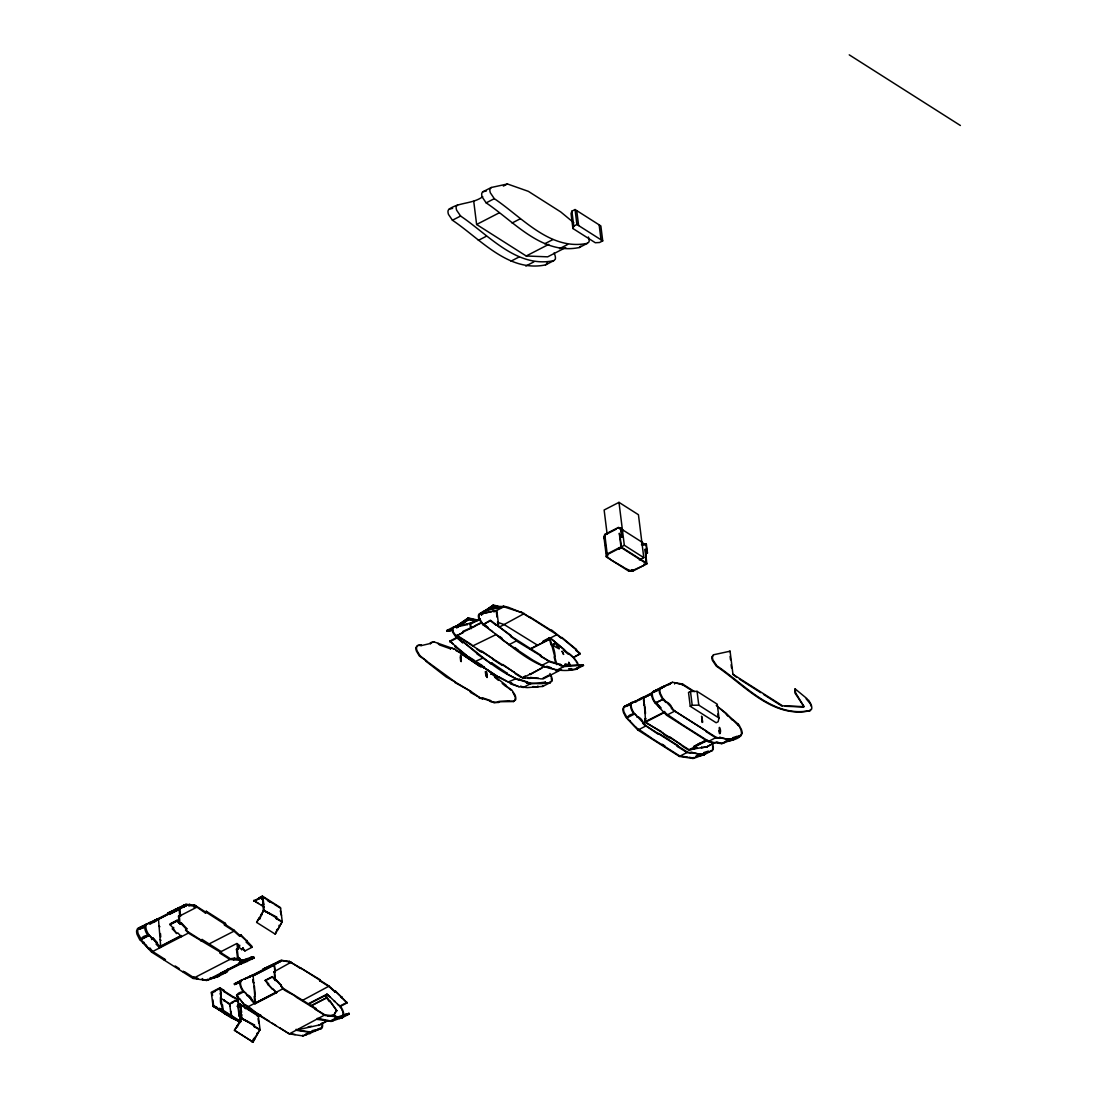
<?xml version="1.0" encoding="UTF-8"?>
<svg xmlns="http://www.w3.org/2000/svg" width="1097" height="1097" viewBox="0 0 1097 1097"><rect width="100%" height="100%" fill="white"/><g stroke="black" fill="none" stroke-linecap="round" stroke-linejoin="round"><path stroke-width="1.5" d="M651.303 737.897L638.523 729.19M677.919 745.507L677.411 746.44L677.919 745.507L658.803 733.358L658.296 734.291L645.502 725.597M679.358 722.786L680.03 723.101L667.237 714.394M706.043 731.013L706.715 731.342L674.216 710.801M196.171 906.067L196.528 907.329L194.046 906.904L193.634 905.628L196.171 906.067L205.262 911.84L206.373 911.264L206.524 912.443L233.935 930.064L233.935 931.134L239.681 936.317L240.846 934.713L239.681 936.317M241.793 949.687L242.944 948.082L241.793 949.687L238.598 946.807L239.749 945.216M240.846 934.713L251.953 946.313L251.912 947.342L244.933 950.934L242.944 948.082M251.912 947.342L246.112 942.117L247.278 940.513M335.476 991.016L334.859 991.866L335.476 991.016L347.091 1002.891L340.111 1006.498L327.029 994.143L308.188 1003.837M334.311 1001.547L334.914 1001.246M337.506 1004.427L340.125 1005.949A7.679 3.565 62.7 0 1 343.759 1015.178M347.091 1002.891L341.318 997.118M341.29 997.667L341.907 996.816M731.973 719.906L726.159 713.256L719.769 708.333M732.563 719.605L739.323 726.557M737.774 725.131L738.391 724.281L739.172 725.186L741.599 730.012A8.077 3.744 62.7 0 1 742.052 733.55C739.268 740.694 727.489 740.256 721.689 743.67L708.114 741.627L666.633 715.271L655.307 703.287A7.761 3.593 62.7 0 1 651.865 696.252A7.761 3.593 62.7 0 1 653.113 691.631L661.299 687.421L659.256 690.15A8.145 3.771 62.7 0 0 659.722 693.661L662.108 698.46L665.742 702.395C666.674 700.147 673.585 707.455 671.364 708.347L674.216 711.363M628.787 570.166L628.828 571.208L633.065 570.975L646.846 563.872L645.214 549.062L646.106 564.256L645.571 563.337M633.065 570.975L632.75 569.946L630.158 570.509M143.09 943.105L144.201 942.529C135.329 938.017 150.865 931.079 151.756 939.526L153.018 938.045L157.337 942.611L156.076 944.106L159.668 947.89L159.655 946.834M164.207 959.025L164.358 960.19L165.469 959.628L152.675 951.497L149.891 948M152.867 938.95L153.018 938.031L157.186 943.53M159.518 946.725L181.252 935.522L181.389 936.701L177.81 932.903L176.699 933.478L172.366 928.912L173.491 928.336L170.062 924.702L170.213 923.784L177.193 920.191C177.673 924.538 182.938 923.372 180.045 923.221M179.908 924.127L177.193 920.191M260.551 1015.027L260.03 1015.959L260.551 1015.027C255.176 1013.491 248.347 1004.921 244.384 1004.811L239.352 998.558C231.042 994.54 246.043 987.615 246.907 995.569C247.812 993.416 253.393 999.312 251.24 1000.135L254.819 1003.933L276.965 992.456M244.384 1004.811L239.352 998.558M247.497 995.253L251.83 999.833M272.961 988.946L276.554 992.73L268.052 984.667L265.296 980.252L272.275 976.645L275.141 979.676M275.059 980.169L272.275 976.645M630.035 720.798L630.035 720.798C621.876 717.177 635.903 709.951 637.028 717.205C637.96 714.942 644.871 722.251 642.65 723.142L645.502 726.173M635.149 726.557L629.527 720.619M658.749 706.002L655.979 702.491L662.876 699.379M663.781 712.255L664.453 711.459L667.237 714.97M148.781 948.576L144.365 943.379M172.366 928.912L173.641 927.418L173.491 928.336M176.699 933.478L173.6 929.145M181.389 935.645L159.614 947.287M220.14 952.196L220.278 953.375L221.402 952.799L188.382 933.094L185.516 930.078L186.792 928.611L181.17 922.646M188.3 932.477L185.667 929.173L186.792 928.611M268.052 984.667L268.724 983.886L265.296 980.252M272.371 989.247L268.121 984.187M317.952 1018.469L331.596 1021.115L331.321 1020.429L338.301 1016.837L346.433 1014.053L346.748 1014.725L338.589 1017.522L334.804 1016.96L335.175 1015.973L324.931 1014.862L296.327 997.255C293.187 993.471 280.571 990.522 281.353 985.339L275.731 979.374M280.681 986.107L281.353 985.339M718.988 718.014L718.137 721.744L716.163 722.758L690.246 706.276L688.518 692.454L690.493 691.453L697.061 691.357L717.26 704.192L718.988 718.014L698.789 705.165L692.207 705.261L690.246 706.276M571.894 211.173L571.043 213.558L572.908 228.505L595.314 242.739L599.552 242.506L602.719 240.874L600.854 225.941L575.061 209.541L571.894 211.173L573.758 226.119L572.908 228.505M622.835 530.084L618.543 527.342L604.762 534.445L603.912 536.831L606.422 556.974L628.828 571.208M604.269 536.666L604.721 537.475L603.994 537.461L604.927 536.063M605.283 535.885L604.831 535.075L616.199 529.22M606.627 555.548L607.436 556.193L606.627 555.548L606.339 556.344L612.14 560.608L623.699 567.272M646.023 563.639L646.777 563.255L620.971 546.855L620.765 548.157L619.078 549.021L618.543 548.102L607.19 553.958L607.436 556.193M606.422 556.974L607.272 554.575L604.762 534.445M330.403 997.187L327.029 994.143L326.22 996.241L336.957 1010.954L330.074 1000.917L329.306 1001.588L325.617 996.542L326.426 994.444M218.646 975.466L217.316 976.947L226.53 972.189A7.679 3.565 62.7 0 0 227.984 968.733M219.757 974.89L218.44 976.371L206.606 980.457L193.031 978.428L151.564 952.073L139.442 939.169L137.056 934.37A8.145 3.771 62.7 0 1 136.604 930.846L137.482 928.693L147.259 923.674A7.761 3.593 62.7 0 0 145.997 928.295A7.761 3.593 62.7 0 0 149.439 935.33L160.779 947.314L158.421 918.546L146.148 924.25A7.761 3.593 62.7 0 0 144.886 928.871A7.761 3.593 62.7 0 0 148.328 935.906M705.001 753.474L703.684 754.942L711.857 750.732A7.679 3.565 62.7 0 0 712.433 743.656L706.578 746.975M705.604 753.173L704.274 754.64L692.975 758.466L679.4 756.423L637.919 730.067L625.811 717.164L623.425 712.364A8.145 3.771 62.7 0 1 622.959 708.854L623.85 706.701L628.307 705.426M580.848 246.085L579.23 247.538C542.055 255.231 514.109 221.594 486.149 202.863L482.214 197.049A6.321 2.934 62.7 0 1 481.761 193.442L482.474 192.002L491.264 187.491L507.458 183.981L528.329 191.331L560.704 211.913L573.731 222.677M577.173 668.676L577.529 667.908M578.133 667.607L575.911 669.362C538.75 677.055 510.791 643.418 482.831 624.687L478.909 618.873A6.321 2.934 62.7 0 1 478.443 615.266L479.17 613.826L483.681 612.51L483.983 613.196L481.432 614.951L480.747 613.717L493.362 605.091L502.33 607.121M811.026 709.402L810.121 710.65M326.467 994.718L326.632 997.927L310.492 1006.251M327.468 1020.594L318.487 1025.489L327.29 1020.95M333.57 1015.383L336.532 1010.364L334.16 1015.068L328.689 1016.275M276.389 918.175L282.107 921.809L275.265 934.164L256.629 922.399L258.906 918.285L259.838 918.806L263.472 910.044L276.938 917.188L275.909 917.942M263.952 910.277L256.629 922.399M276.307 931.202L275.265 934.164M254.161 1026.079L259.893 1029.726L253.037 1042.081L234.415 1030.316L239.914 1022.582L238.981 1022.075L241.258 1017.961L254.71 1025.092L253.695 1025.86M234.415 1030.316L241.738 1018.181M253.572 1038.914C248.512 1046.757 257.425 1037.351 254.381 1037.447M252.571 1041.848L259.893 1029.726M216.644 1008.006L217.014 1007.348L213.613 1005.661L213.229 1006.306L222.143 1010.543L240.298 1022.075L240.654 1021.417L234.251 1018.304L234.347 1019.25L234.251 1018.304M218.605 1008.938L218.947 1009.939M219.167 1009.13L219.537 1008.472L222.499 1009.884L240.874 1021.526L240.202 1016.124L239.146 1016.137L237.761 1005.017L238.817 1005.003L237.761 1005.017M224.103 990.44L223.582 991.373L224.103 990.44L219.949 987.807L211.31 992.264L213.079 1006.402L230.384 1016.713M212.887 999.833L213.668 1006.086L225.502 1014.3L231.385 1017.838L231.741 1017.18M233.894 1018.962L240.408 1021.238L238.214 1005.318M543.399 641.745L542.7 641.306L543.125 641.91L550.173 637.7M417.271 645.722L416.545 647.161A6.321 2.934 62.7 0 0 417.011 650.768L420 655.732L426.733 661.08L419.397 656.047L416.421 651.07A6.321 2.934 62.7 0 1 415.955 647.463L417.902 645.42L421.193 644.707L421.495 645.393L417.902 645.42M453.61 627.004L452.883 628.444A6.321 2.934 62.7 0 0 453.349 632.05L457.271 637.864C485.231 656.596 513.177 690.232 550.351 682.526L542.796 686.434L527.15 687.6L518.991 686.722L511.188 684.117L511.6 683.143L511.188 684.117M713.256 655.005L712.529 656.445A6.321 2.934 62.7 0 0 712.995 660.051L716.931 665.865C744.877 684.597 772.837 718.233 810.011 710.541L809.408 710.842C772.247 718.535 744.287 684.912 716.327 666.181L712.406 660.367A6.321 2.934 62.7 0 1 711.939 656.746L713.886 654.703L730.081 651.193L732.961 674.312L782.545 705.824L804.019 706.66L795.613 692.824L795.119 688.861L795.023 693.126L804.019 706.66M692.975 758.466L701.148 754.242L687.572 752.213L646.092 725.857L634.752 713.873A7.761 3.593 62.7 0 1 631.31 706.838A7.761 3.593 62.7 0 1 632.571 702.217L624.399 706.427L623.549 708.539A8.145 3.771 62.7 0 0 624.015 712.063L627.182 717.781M694.428 691.549L682.608 684.034L672.461 682.279L660.696 687.723L659.859 689.835A8.145 3.771 62.7 0 0 660.312 693.359L662.698 698.158L674.82 711.062L716.286 737.417L729.862 739.447L740.571 735.936M476.317 620.943L468.954 619.27L457.051 627.511L455.776 626.579L468.392 617.954L478.854 620.312M455.776 626.579L468.392 617.954M456.462 627.813L468.954 619.27M480.747 613.717L493.362 605.091M490.688 608.547L493.924 606.408L498.34 607.409M489.961 609.15L493.924 606.408M547.28 262.471A6.692 3.099 62.7 0 1 547.129 263.458L545.511 264.912C508.336 272.605 480.39 238.968 452.43 220.236L448.495 214.422A6.321 2.934 62.7 0 1 448.042 210.816L448.755 209.376C458.985 202.054 472.574 204.138 482.762 196.706M503.372 186.092L507.458 183.981M452.43 220.236L460.589 216.04C488.549 234.772 516.495 268.395 553.67 260.702L555.288 259.262A6.692 3.099 62.7 0 0 554.657 254.381L554.026 252.996M486.149 202.863L494.308 198.667C522.254 217.398 550.214 251.021 587.389 243.328L589.007 241.889A6.692 3.099 62.7 0 0 588.376 237.007M473.739 201.354L476.619 224.487L499.176 212.859M478.347 240.38L486.506 236.17M512.066 223.006L520.225 218.797M573.758 226.119L576.912 224.487L602.719 240.874M511.024 261.141L519.183 256.945M544.743 243.767L552.902 239.571M476.619 224.487L526.203 255.985L548.761 244.37M525.792 266.05L533.951 261.84M559.511 248.676L567.656 244.466M565.723 247.538L547.677 256.835L526.203 255.985M545.511 264.912L553.67 260.702M579.23 247.538L587.389 243.328M639.332 559.95L643.788 557.66L638.44 514.726L618.982 502.357L604.132 510.009L607.135 534.116M617.872 528.356L619.668 527.959L618.255 528.014M619.215 527.671L619.311 528.452L621.025 528.082L622.122 536.858L620.408 537.215L619.284 533.265L621.053 547.485L646.846 563.872M621.025 528.082L619.311 528.452M603.994 537.461L604.982 540.3M620.408 537.215L622.122 536.858M446.671 630.597L449.962 629.884L450.264 630.569L446.973 631.282L446.671 630.597L454.24 626.702L470.421 623.178L471.23 628.677M500.863 606.518L500.575 607.519L500.863 606.518C493.828 608.712 483.791 608.643 479.032 614.964A6.321 2.934 62.7 0 0 479.499 618.571L482.488 623.535L488.604 628.608M446.973 631.282L452.554 628.403M480.39 613.223L480.692 613.909L487.671 610.316L501.164 607.203M449.372 630.185L450.264 630.569M483.983 613.196L491.401 611.756M481.432 614.951L481.336 613.401M430.806 642.623L430.518 643.61L430.806 642.623L434.097 641.91L454.967 649.246L481.117 667.127L481.624 666.194L499.121 677.507L511.778 683.815M434.097 641.91L430.216 642.924M467.445 624.577L467.144 623.891L467.445 624.577L457.833 626.661L457.531 625.976M469.831 623.494L479.979 618.639M493.006 611.413L496.831 610.398L498.71 626.414M480.225 619.325L470.078 624.179L470.448 627.388M493.911 611.893L503.797 606.806L521.157 612.414L508.185 607.231L503.55 606.12L500.259 606.833M619.874 547.595L624.33 545.291L643.788 557.66M620.683 547.526L621.423 547.142L619.942 535.254M607.272 554.575L621.053 547.485M606.929 556.042L606.545 552.888M438.128 643.322L438.306 643.994M463.414 632.325L456.736 635.766L463.414 632.325L462.879 631.419L482.296 622.602M475.536 625.413L480.884 622.671M462.961 632.037L475.604 626.044M499.121 677.507L469.242 657.693L449.688 641.169L456.654 637.576L462.481 642.664L463.044 641.772L462.481 642.664M483.434 624.385L490.373 620.203L511.12 636.123M449.715 641.759L457.271 637.864M482.831 624.687L490.4 620.792L496.242 625.331M641.457 544.702L646.366 544.194L647.463 552.957L645.749 553.313L647.463 552.957M643.678 544.756C642.801 542.658 643.39 546.1 645.009 544.057M641.471 541.918L644.652 544.551L646.366 544.194M450.922 647.833L450.51 648.807L450.922 647.833L454.967 649.246M520.979 611.742L556.878 634.669L542.782 641.923M426.116 660.805L455.447 682.183L446.273 677.027L426.143 661.395M496.173 624.714L511.092 635.533M454.967 646.599L455.488 645.68L454.967 646.599L469.242 657.693M521.157 612.414L530.221 617.721M499.848 626.84L524.421 613.47M460.685 652.893L455.803 650.466M495.858 634.683L472.629 645.982M530.153 617.104L551.764 630.72M460.767 653.51L479.718 666.236M629.335 570.275L624.454 567.862M632.983 570.358L644.419 565.12L643.884 564.215M643.966 564.832L645.653 563.968M469.214 657.117L474.425 660.394M476.784 653.222L463.044 641.772M544.907 666.743L532.84 660.133L502.961 640.333L495.117 633.668M477.003 649.342L481.295 652.071L481.816 651.138L493.335 659.036L492.663 658.721M483.201 658.008L475.577 661.285L482.707 665.824M508.761 644.83L516.317 640.936L540.999 655.937M551.681 630.103L561.157 637.631M491.703 662.835L491.182 663.767L491.703 662.835L507.28 673.311L506.608 672.996M510.503 635.849L540.931 655.307M544.016 640.634L549.83 637.631L556.796 664.645M529.947 648.985L549.926 639.057L530.372 649.136M492.745 659.338L502.261 665.399L502.783 664.467L514.301 672.365L513.629 672.05M491.703 673.421L491.113 674.298L491.703 673.421L487.342 669.828M549.652 638.536L549.24 637.933L551.051 644.981C553.039 643.61 556.59 657.377 554.136 656.966L555.781 663.356M552.778 645.475L559.209 648.875L559.017 647.34L556.865 645.968L556.522 643.157M454.857 682.485L470.874 691.412L479.526 697.486L483.009 698.638M499.053 676.89L506.745 681.1M572.195 656.102L568.932 653.401L568.342 654.278L563.94 650.644L564.53 649.767L551.037 638.619M470.352 692.33L479.526 697.486M515.864 678.769L508.172 682.005L511.6 683.143M541.424 665.591L548.994 661.697L563.529 665.92L579.134 664.741L578.805 665.728L579.134 664.741M498.107 701.737L498.381 702.423L498.107 701.737L513.423 701.559L515.645 699.804A6.692 3.099 62.7 0 0 515.014 694.922L511.764 689.986L505.84 685.913L511.175 690.301M525.189 675.971L522.295 678.124L541.781 668.169M561.746 637.33L576.487 649.506L575.898 650.384L580.258 653.977L573.292 657.569L549.83 637.631M519.169 679.249L518.758 680.222L519.169 679.249L526.971 681.84L526.56 682.814L526.971 681.84M540.327 655.622L548.857 661.038L560.69 664.467L560.279 665.44L560.69 664.467M575.898 650.384L576.487 649.506M541.548 667.538L544.743 666.647M529.645 673.668L530.18 674.586L542 667.826M524.873 678.22L525.216 677.233M573.292 657.569L580.244 653.414L576.981 650.713M482.241 698.268L494.294 702.395L498.97 702.121M490.044 700.86L490.825 701.23M560.594 669.54L561.458 669.924L556.782 670.198L552.531 668.663M490.222 701.545L494.294 702.395M523.063 687.572L530.633 683.664M556.193 670.5L563.762 666.606L579.408 665.426M542.892 678.248L548.829 675.19M556.261 671.35L559.237 669.828M561.458 669.527L543.138 678.933L539.902 678.81M508.487 701.134L514.027 701.257M545.086 683.102L545.415 682.115L545.086 683.102L549.762 682.841L551.969 681.086A6.692 3.099 62.7 0 0 551.352 676.205L549.94 673.489M571.839 669.321L570.975 668.937L571.249 669.636L577.214 668.855M575.911 669.362L583.481 665.468L583.206 664.782L576.24 668.361L576.515 669.06M178.948 907.507L179.62 909.194L168.513 914.308L167.868 913.047L184.159 905.107L184.79 906.369L183.679 906.945L183.048 905.683L184.159 905.107M141.019 927.047L142.13 926.485L142.775 927.747L141.65 928.309L145.366 926.54M149.123 922.879L150.234 922.303L150.865 923.564L156.021 921.192L155.39 919.93L154.279 920.493L157.31 919.108L157.584 919.807L179.318 908.604L179.03 907.918L174.889 909.879M149.206 923.29L150.604 923.4M151.715 921.987L186.024 904.312L194.745 905.052L195.156 906.328L194.046 906.904M157.351 919.684L179.085 908.481L179.661 915.488L180.525 916.105L178.537 916.064L179.661 915.488M141.335 939.498L138.181 933.794A8.145 3.771 62.7 0 1 137.715 930.27L138.606 928.117L139.785 929.104L145.38 926.225M153.402 921.96L156.185 920.52M149.754 924.14L150.865 923.564M175.493 910.716L186.6 905.587L186.024 904.312L183.048 905.683M169.377 914.432L178.496 909.852M186.6 905.587L179.318 908.604M186.312 904.998L195.156 906.328M193.634 905.628L194.745 905.052M178.674 916.53L196.528 907.329M141.417 939.018L148.41 935.412M170.131 924.223L177.124 920.616M140.224 940.074L149.439 935.33M170.062 924.702L177.042 921.11M179.977 923.647L181.087 923.071M196.322 906.725L205.4 913.019L206.524 912.443M149.823 948.466L148.712 949.042L145.49 944.558M729.08 651.591L730.081 651.193M640.113 698.775L640.456 699.447L640.113 698.775L643.733 697.075L645.68 722.141L689.135 749.758L707.579 746.632L701.394 747.88L701.696 746.892M635.561 701.285L636.438 701.669M637.549 700.27L672.461 682.279M625.331 706.797L640.703 698.46M657.021 690.63L656.692 689.958L653.716 691.329L654.045 692.001L659.64 689.122M664.604 686.722L663.671 686.352L669.814 684.322L669.472 683.65L669.814 684.322M651.879 693.469L643.185 697.953L652.345 693.798M652.125 693.592L643.432 698.076L643.144 697.39L644.227 705.289M151.564 952.073L188.382 933.094L188.231 931.929L201.025 940.06L201.176 941.226M674.998 682.718L674.628 683.719L674.998 682.718L680.291 684.281L679.468 683.897M264.158 907.054L253.709 900.527L259.687 898.635L259.153 897.716L262.348 896.071L280.503 907.603L282.258 921.741L275.95 918.408L282.258 921.741M253.791 901.144L256.835 900.102M256.767 899.471L262.43 896.688L268.148 900.335L267.476 900.006M261.826 897.003L262.114 899.307L263.17 899.279L263.787 904.243L262.731 904.257L263.787 904.243M262.114 899.307L263.17 899.279M682.169 685.008L682.608 684.034M253.709 900.527L258.522 903.475M643.761 704.96L644.817 704.973M224.515 925.155L225.625 924.593L225.488 923.413L224.378 923.989L224.515 925.155L233.976 931.175L208.649 944.16M626.579 718.082L634.752 713.873M655.307 703.287L663.479 699.077M201.025 940.06L202.136 939.485L221.251 951.62L221.402 952.799M274.181 904.285L280.585 908.234M263.513 910.51L269.835 913.842L263.513 910.51L262.731 904.257M732.961 674.312L736.608 677.315M645.009 721.826L664.371 711.953M663.918 712.748L645.077 722.443L661.34 731.521M280.27 910.839L281.49 915.488M637.919 730.067L646.092 725.857M666.633 715.271L674.82 711.062M221.004 951.648L236.938 943.434L237.569 948.672L238.419 949.22L236.458 949.234L237.569 948.672M238.598 946.807L239.708 946.231L237.679 944.407M193.031 978.428L229.849 959.45L240.75 960.341L240.325 959.08L234.333 958.188L229.78 958.833M196.829 978.99L196.39 977.701L196.829 978.99L197.94 978.414L194.155 977.852L184.584 971.764L183.473 972.34L183.322 971.174M221.292 973.053L240.12 963.344L239.489 958.024L238.364 958.6L237.309 949.796M663.671 734.263L669.348 737.87L669.856 736.937L681.374 744.836L680.702 744.52M240.325 959.08L239.215 959.642L242.944 960.19L251.515 957.16L252.118 958.421L250.994 958.997L250.39 957.722L251.515 957.16M702.286 721.867L701.586 716.204L702.738 722.155M202.822 979.895L202.397 978.606L202.822 979.895L207.731 979.882L207.443 979.196M240.75 960.341L239.64 960.917L243.424 961.479L252.118 958.421M238.693 963.097L242.944 960.19L243.424 961.479L206.606 980.457M209.746 979.429L210.871 978.853L210.267 977.578M250.747 958.134L253.53 956.694L254.134 957.969L243.945 962.837L241.162 963.742L240.558 962.467M241.162 963.742L242.272 963.166L218.454 975.055L221.663 973.793L221.059 972.518M726.132 713.804L727.681 716.039M215.3 977.4L214.176 977.976L213.572 976.7M680.716 723.65L708.703 741.325L711.898 742.203M687.449 756.985L679.989 756.121L650.631 737.582M211.392 992.881L215.039 991.537M214.587 991.235L220.031 988.438L238.186 999.97L235.581 1001.314L235.046 1000.395L229.547 1004.427L223.747 1000.162M699.625 743.163L694.031 746.577M704.589 741.024L693.633 746.536L694.291 747.167M719.989 733.111C717.315 720.51 722.786 732.535 719.385 733.413L719.042 730.588M212.722 995.171L212.132 995.473M693.647 746.906L704.631 741.119M240.942 981.692L234.648 984.558L234.305 983.886L241.889 979.978A7.761 3.593 62.7 0 0 240.627 984.599A7.761 3.593 62.7 0 0 244.069 991.633L255.409 1003.618L253.05 974.835L249.43 976.536L249.773 977.208M263.033 969.09L266.009 967.719L265.748 968.692L265.405 968.02L270.561 965.648L270.904 966.32L263.362 969.762L263.033 969.09L281.175 960.355L289.375 961.356L289.005 962.343L291.487 962.768L301.085 968.198L329.086 986.093L334.887 991.318M682.073 745.96L688.546 750.06L707.661 740.269M245.467 978.743L281.175 960.355L289.594 962.028M234.648 984.558L240.243 981.678M263.362 969.762L281.463 961.041L252.749 975.836L252.461 975.151M245.207 979.278L244.274 978.908L250.363 976.906L250.02 976.234L241.299 980.279A7.761 3.593 62.7 0 0 240.037 984.914A7.761 3.593 62.7 0 0 243.479 991.935M252.502 975.713L274.236 964.524L275.278 971.846L274.223 971.832L275.278 971.846M252.968 976.042L274.703 964.853M679.4 756.423L687.572 752.213M708.114 741.627L716.286 737.417M694.716 748.812L689.931 749.827M220.058 993.772C222.348 991.976 218.221 1005.469 222.499 1004.866L223.171 1010.282L219.537 1008.472L222.718 1009.994L221.443 1004.893M719.838 737.307L719.481 738.295L719.838 737.307L729.272 739.762L733.002 738.418L732.686 737.746L732.412 738.734M289.375 961.356L300.496 968.5M706.441 747.03L716.917 741.764M273.633 971.969L291.322 962.096M252.831 979.69L253.078 982.72L254.134 982.734M718.494 742.792L717.671 742.408L722.279 743.355L725.419 742.326L724.5 741.956M809.408 710.842L811.629 709.087A6.692 3.099 62.7 0 0 810.998 704.219L808.695 700.297L806.185 698.789L809.778 703.136M696.074 756.025L700.27 753.858L700.544 754.558L711.857 750.732M726.187 740.502L728.984 739.063L729.272 739.762M695.786 756.752L696.115 757.424L695.786 756.752L700.215 755.298L700.544 755.97L700.805 754.997L703.959 753.954L704.274 754.64M721.689 743.67L729.862 739.447M223.829 1000.793L224.337 999.861M703.684 753.529L703.959 752.542L708.388 751.088L708.114 752.076M734.071 738.446L739.652 735.566L740.544 735.991L741.462 733.852A8.077 3.744 62.7 0 0 740.996 730.314M729.848 740.873L728.929 740.502L732.988 739.844A7.679 3.565 62.7 0 0 733.989 739.021M736.512 736.594L737.431 736.965L737.115 736.293L732.686 737.746M233.359 997.022L238.104 999.353L238.817 1005.003M236.499 995.541L244.069 991.633M265.213 980.745L272.193 977.139M300.413 967.883L320.118 979.717L319.611 980.649L320.118 979.717M254.545 1000.533L254.202 996.364L255.258 996.378M237.994 1005.085L240.12 1003.988L258.275 1015.52L260.044 1029.658L253.722 1026.326L260.044 1029.658M237.007 1006.251L240.202 1004.605L258.357 1016.151L257.301 1016.165M225.447 1013.834L224.94 1013.875M239.612 1004.907L239.9 1007.211L240.942 1007.197L241.559 1012.161L240.517 1012.174L241.559 1012.161M239.9 1007.211L240.942 1007.197M254.765 1003.33L276.499 992.127M240.202 1016.124L239.146 1016.137M241.299 1018.427L247.607 1021.76L241.299 1018.427L240.517 1012.174M280.75 985.641L283.465 988.507L315.95 1008.472L315.442 1009.405L315.95 1008.472M258.056 1018.756L258.81 1023.117M302.333 1000.478L329.086 986.093M308.175 1004.386L327.002 994.691M310.684 1005.88L326.824 997.571M260.03 1015.959L289.306 1033.881L302.882 1035.911L306.022 1034.882L305.706 1034.21M347.118 1002.356L339.535 1006.251A7.679 3.565 62.7 0 1 341.085 1008.376M315.442 1009.405L325.014 1015.493L335.394 1016.645M335.175 1015.973L338.589 1017.522L331.006 1021.43L317.431 1019.401L317.294 1018.345M332.748 1020.073L333.077 1020.745M322.189 1022.678A7.679 3.565 62.7 0 1 321.174 1028.492L310.465 1032.016L302.882 1035.911L302.607 1035.225M306.022 1034.882L321.174 1028.492M345.829 1014.355L348.969 1013.326L349.299 1014.012L346.158 1015.04L346.433 1014.053M339.302 1017.92L339.617 1018.592M314.661 1031.002L320.255 1028.122L320.571 1028.808L312.206 1030.659L312.522 1031.331L309.861 1032.318L296.286 1030.289L296.163 1029.233M348.969 1013.326L341.99 1016.919L342.305 1017.605L331.006 1021.43M349.299 1014.012L341.716 1017.906A7.679 3.565 62.7 0 0 343.004 1016.371M491.264 187.491L489.906 189.233A6.321 2.934 62.7 0 0 490.373 192.853L494.308 198.667M457.545 204.865L456.187 206.606A6.321 2.934 62.7 0 0 456.654 210.226L460.589 216.04M454.24 626.702L452.293 628.746A6.321 2.934 62.7 0 0 452.746 632.352L456.681 638.166M167.868 913.047L173.6 910.469M139.154 927.843L142.13 926.485M147.341 924.085L150.316 922.714M138.044 928.419L146.23 924.661M653.113 691.631L664.878 686.187M139.785 929.104L144.256 927.116M654.045 692.001L659.599 689.437M624.399 706.427L636.15 700.983M641.046 699.146L635.3 701.819L634.957 701.148L635.89 701.518M630.912 704.219L628.307 705.426L627.978 704.754M234.305 983.886L241.902 980.416M736.841 737.28L739.981 736.238M250.39 957.722L253.53 956.694M250.994 958.997L254.134 957.969M219.565 974.479L226.53 972.189M513.423 701.559L515.042 700.105A6.692 3.099 62.7 0 0 515.151 697.939M317.431 1019.401L320.543 1018.702M331.431 1016.275L334.544 1015.575M318.665 1025.119L296.889 1029.973L310.465 1032.016M500.575 607.519L503.797 606.806L503.55 606.12M483.105 191.701L486.355 191.001M449.386 209.074L452.636 208.375M480.692 613.909L493.595 611.111L493.293 610.426M456.928 626.291L453.651 627.004L453.952 627.69M449.674 630.871L452.883 630.172M420.905 645.694L431.107 643.308M327.66 1016.261L334.16 1015.068M308.147 1026.847L311.397 1026.257M704.877 741.709L704.233 741.078M694.428 748.127L697.335 747.633M578.53 665.043L583.206 664.782M578.805 665.728L583.481 665.468M568.603 668.813L571.564 668.635M545.415 682.115L530.043 683.98L526.56 682.814M532.799 686.571L537.53 687.01M498.696 701.436L509.077 700.832M493.705 702.697L498.381 702.423M630.268 570.714L631.666 571.057L631.625 570.015M605.215 535.254L604.557 535.857M606.984 555.37L607.724 555.397M785.246 706.262L803.415 706.962M292.282 1034.101L295.271 1034.54M706.125 731.644L715.697 737.733L719.481 738.295M677.411 746.44L686.969 752.528L690.767 753.091L691.124 752.103L700.544 754.558M492.772 605.393L500.232 607.08M493.335 606.71L497.75 607.711M467.802 618.255L476.756 620.285M468.364 619.572L474.247 620.916M560.279 665.44L563.762 666.606L563.529 665.92M546.882 666.29L551.572 667.84M546.292 666.592L550.968 668.155M506.691 673.613L518.758 680.222M520.554 686.119L522.844 686.873M512.573 683.966L518.991 686.722M482.831 697.966L490.633 700.558M478.936 697.788L482.419 698.954M497.956 622.397L504.209 624.604L537.146 644.954M439.307 644.871L450.51 648.807M282.107 921.809L277.541 930.05L276.609 929.543M261.196 914.158L262.128 914.679M278.899 925.402L279.351 925.703M256.671 1033.319L257.151 1033.539M231.385 1017.838L240.298 1022.075M240.874 1021.526L236.87 1020.375M849.243 54.85L960.396 125.497M622.383 529.686L641.841 542.041M620.052 528.877L622.918 530.701M641.553 542.549L644.419 544.373M620.765 548.157L620.23 547.238M619.078 549.021L618.543 548.102M739.447 679.125L760.701 692.632M763.526 694.428L781.942 706.125M716.259 705.426L738.391 724.281M682.005 684.336L689.794 689.286M717.891 716.341L718 713.804M540.41 656.239L548.857 661.038M515 647.545L517.935 649.986L517.263 649.657M662.149 744.205L664.878 745.946M456.654 635.149L471.847 644.803M456.736 635.766L522.885 677.823L538.888 678.44L530.386 677.425L530.043 678.426L527.616 678.33L527.959 677.329M515.137 673.572L520.869 677.219M476.811 653.798L491.182 663.767M461.33 661.052L460.589 655.142L461.193 661.656M470.874 691.412L455.447 682.183M268.82 900.87L272.838 903.421M267.558 900.637L270.232 902.337M259.687 898.635L259.153 897.716M261.264 904.641L264.089 906.437M258.906 918.285L259.838 918.806M319.611 980.649L329.114 986.683L334.859 991.866M206.373 911.264L225.488 923.413M221.498 953.06L229.712 958.284L229.849 959.45L220.278 953.375M223.582 991.373L233.442 997.639M269.505 1021.417L247.84 1007.526L244.974 1004.509M272.234 1023.144L276.334 1025.75M235.046 1000.395L235.581 1001.314M232.207 1001.863L232.742 1002.781M175.136 965.963L179.222 968.569M212.448 992.867L212.27 994.883M220.387 997.927L230.137 1004.112L229.972 1006.127M239.119 1013.175L241.943 1014.972M231.042 1011.379L230.452 1011.681M216.452 1007.471L219.633 1009.418M223.363 1011.818L230.315 1016.275M219.935 1009.802L222.622 1011.503M236.691 1026.202L237.624 1026.723M234.881 1030.536L253.037 1042.081M239.489 958.024L237.514 958.038L236.458 949.234M645.941 718.617L644.885 718.59L645.009 721.168M645.338 718.919L645.159 721.936M159.038 926.115L159.901 926.732M160.162 939.745L161.026 940.362M483.407 623.795L488.042 627.402M499.629 636.397L502.234 638.427M489.906 629.623L492.512 631.639M449.688 641.169L453.157 643.87M510.53 636.425L516.276 640.333M573.278 657.007L577.502 662.725A6.692 3.099 62.7 0 1 578.229 665.426M795.119 688.861L806.775 698.487M561.76 637.906L576.501 650.082M561.157 638.207L556.878 634.669M491.703 673.997L506.444 685.598M494.802 677.343L498.477 680.387M502.165 683.431L505.854 686.475M335.449 991.565L341.894 997.365M240.792 935.741L247.236 941.541M233.935 930.064L239.722 935.288M242.903 949.111L244.933 950.934M655.979 702.491L661.08 707.894M658.241 705.824L660.49 708.196M635.657 726.749L638.509 729.766M275.649 979.854L281.271 985.805M181.019 923.551L186.641 929.502M236.568 995.048L238.474 997.063M573.662 658.104L575.5 660.325M513.012 692.522L514.424 695.237A6.692 3.099 62.7 0 1 514.877 696.622M456.379 626.264L457.051 627.511M662.177 688.244L661.848 687.572L661.587 688.559M278.789 961.411L278.542 962.384L278.199 961.726M177.837 908.083L178.468 909.344M176 909.303L176.644 910.565M174.862 909.454L175.534 911.141M310.451 1033.429L310.136 1032.757L309.861 1033.744M247.086 958.613L247.689 959.875M245.975 959.189L247.154 961.575M244.453 960.986L245.056 962.261M239.585 962.576L240.188 963.852M223.843 971.599L224.446 972.874L223.322 973.45L225.42 972.765A7.679 3.565 62.7 0 0 226.873 970.338M576.282 661.642L576.912 663.041M550.118 675.121L550.763 676.506M739.995 727.75L740.557 729.025M693.277 757.465L693.565 758.15L688.957 757.204M309.587 1031.633L309.861 1032.318M568.753 665.331L569.028 666.03M568.15 665.646L568.424 666.332M549.487 682.156L549.762 682.841M542.521 685.735L542.796 686.434M537.845 686.009L538.12 686.695M477.538 619.887L477.785 620.587M477.113 619.736L477.346 620.422M556.563 669.499L556.782 670.198M529.81 683.294L530.043 683.98M234.333 958.188L234.758 959.45M233.222 958.764L233.634 960.026M189.685 904.175L190.096 905.464M188.561 904.751L188.986 906.026M269.835 913.842L276.54 918.107M247.607 1021.76L254.326 1026.024M730.095 656.445L730.506 659.75M731.123 664.713L731.534 668.018M719.495 730.876L719.851 733.715M701.792 719.632L702.149 722.457M697.061 691.357L698.789 705.165M691.768 690.438L691.179 690.74M690.493 691.453L692.207 705.261M645.914 543.906L647.011 552.669M645.845 550.776L646.202 553.615M662.766 732.426L662.177 732.727M599.154 224.858L601.019 239.804M618.982 502.357L624.33 545.291M620.573 527.794L621.67 536.556M576.748 210.624L578.613 225.557M575.061 209.541L576.912 224.487M605.558 545.017L606.147 549.748M554.629 641.594L555.027 644.803L553.19 643.624L553.382 645.173M485.793 671.844L486.355 676.273M485.34 671.542L485.889 675.985M460.178 656.925L460.726 661.354M324.931 1014.862L289.306 1033.881L279.735 1027.807M283.465 988.507L247.757 1006.909M262.348 896.071L262.704 898.992M263.321 903.955L264.116 910.208M262.567 899.595L263.198 904.545M240.12 1003.988L240.49 1006.909M240.353 1007.499L241.889 1018.126M238.351 1004.715L237.734 999.682L229.684 1003.824L231.316 1016.905M231.22 1012.833L231.59 1015.74M220.483 988.726L221.114 993.759M219.949 987.807L220.662 993.471M220.524 994.06L221.909 1005.181M205.262 911.84L205.4 913.019M202.136 939.485L202.287 940.65M194.004 976.673L194.155 977.852M237.802 943.996L238.419 949.22M496.228 610.7L496.982 617.117M497.544 621.917L497.928 625.125M644.954 706.687L645.516 713.503M274.236 964.524L274.812 971.517M274.675 972.161L275.374 980.677M274.223 971.832L274.922 980.348M254.422 986.148L255.121 994.677M179.949 909.098L180.525 916.105M179.414 916.681L179.963 923.496M178.537 916.064L179.099 922.879M160.464 933.547L160.738 936.961M551.215 677.891A6.692 3.099 62.7 0 1 551.38 681.388M810.409 704.521A6.692 3.099 62.7 0 1 810.861 705.906M634.162 714.174A7.761 3.593 62.7 0 1 630.72 707.14A7.761 3.593 62.7 0 1 631.982 702.519M712.57 746.44A7.679 3.565 62.7 0 1 711.254 751.034M733.687 738.61A7.679 3.565 62.7 0 1 732.398 740.146M655.896 702.985A7.761 3.593 62.7 0 1 652.454 695.951A7.761 3.593 62.7 0 1 653.716 691.329M322.038 1025.338A7.679 3.565 62.7 0 1 322.024 1026.381M321.874 1027.258A7.679 3.565 62.7 0 1 320.571 1028.808M341.743 1009.583A7.679 3.565 62.7 0 1 342.291 1010.831M342.73 1012.092A7.679 3.565 62.7 0 1 343.169 1015.479M343.608 1016.069A7.679 3.565 62.7 0 1 342.305 1017.605M562.117 651.33L563.556 654.388L562.117 651.33M568.822 662.382L570.125 665.193L568.822 662.382M484.134 666.729L483.626 667.662L484.134 666.729M170.844 911.676L169.733 912.251L170.378 913.513L171.489 912.937L170.844 911.676M237.295 982.514L237.034 983.488L237.295 982.514M245.851 1007.622L245.33 1008.554L245.851 1007.622M274.469 964.633L271.507 966.004L271.165 965.333L274.195 963.948L274.469 964.633M712.076 743.409L712.008 744.164L712.076 743.409M569.631 664.467L564.79 664.275L569.892 665.152L569.631 664.467M486.396 671.529L487.123 677.452L486.396 671.529"/></g></svg>
